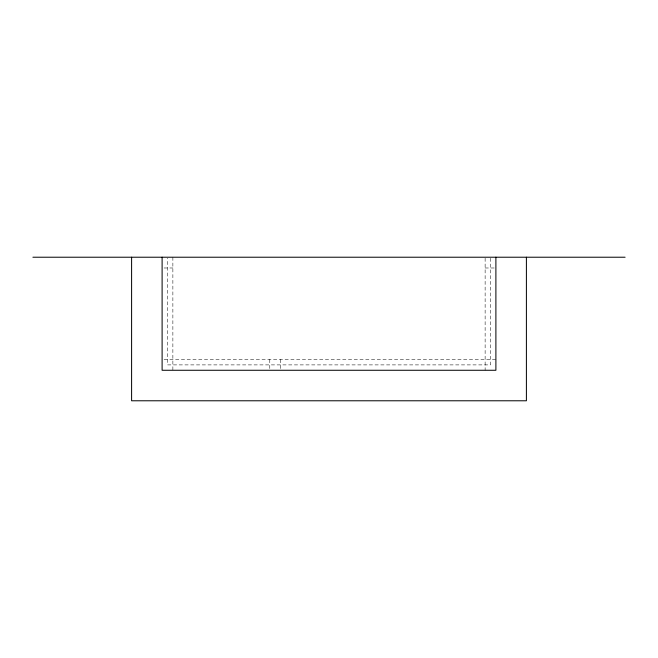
<?xml version="1.0" encoding="UTF-8"?>
<svg xmlns="http://www.w3.org/2000/svg" width="658" height="658" viewBox="0 0 658 658"><rect width="100%" height="100%" fill="white"/><g stroke="black" fill="none" stroke-linecap="round" stroke-linejoin="round"><path stroke-width="0.49" stroke-dasharray="3.29 2.47" d="M164.064 267.987L172.873 267.987M485.127 267.987L495.893 267.987M164.064 359.507L495.893 359.507M490.506 258.24L490.506 364.894L167.494 364.894L167.494 258.24M485.127 258.199L485.127 370.273M280.547 359.507L280.547 369.294M269.78 359.507L269.78 369.294M172.873 257.22L172.873 370.273"/><path stroke-width="0.99" d="M32.9 257.22L625.1 257.22M526.4 257.22L526.4 400.78L131.6 400.78L131.6 257.22M495.893 257.22L495.893 370.273L162.107 370.273L162.107 257.22"/></g></svg>
